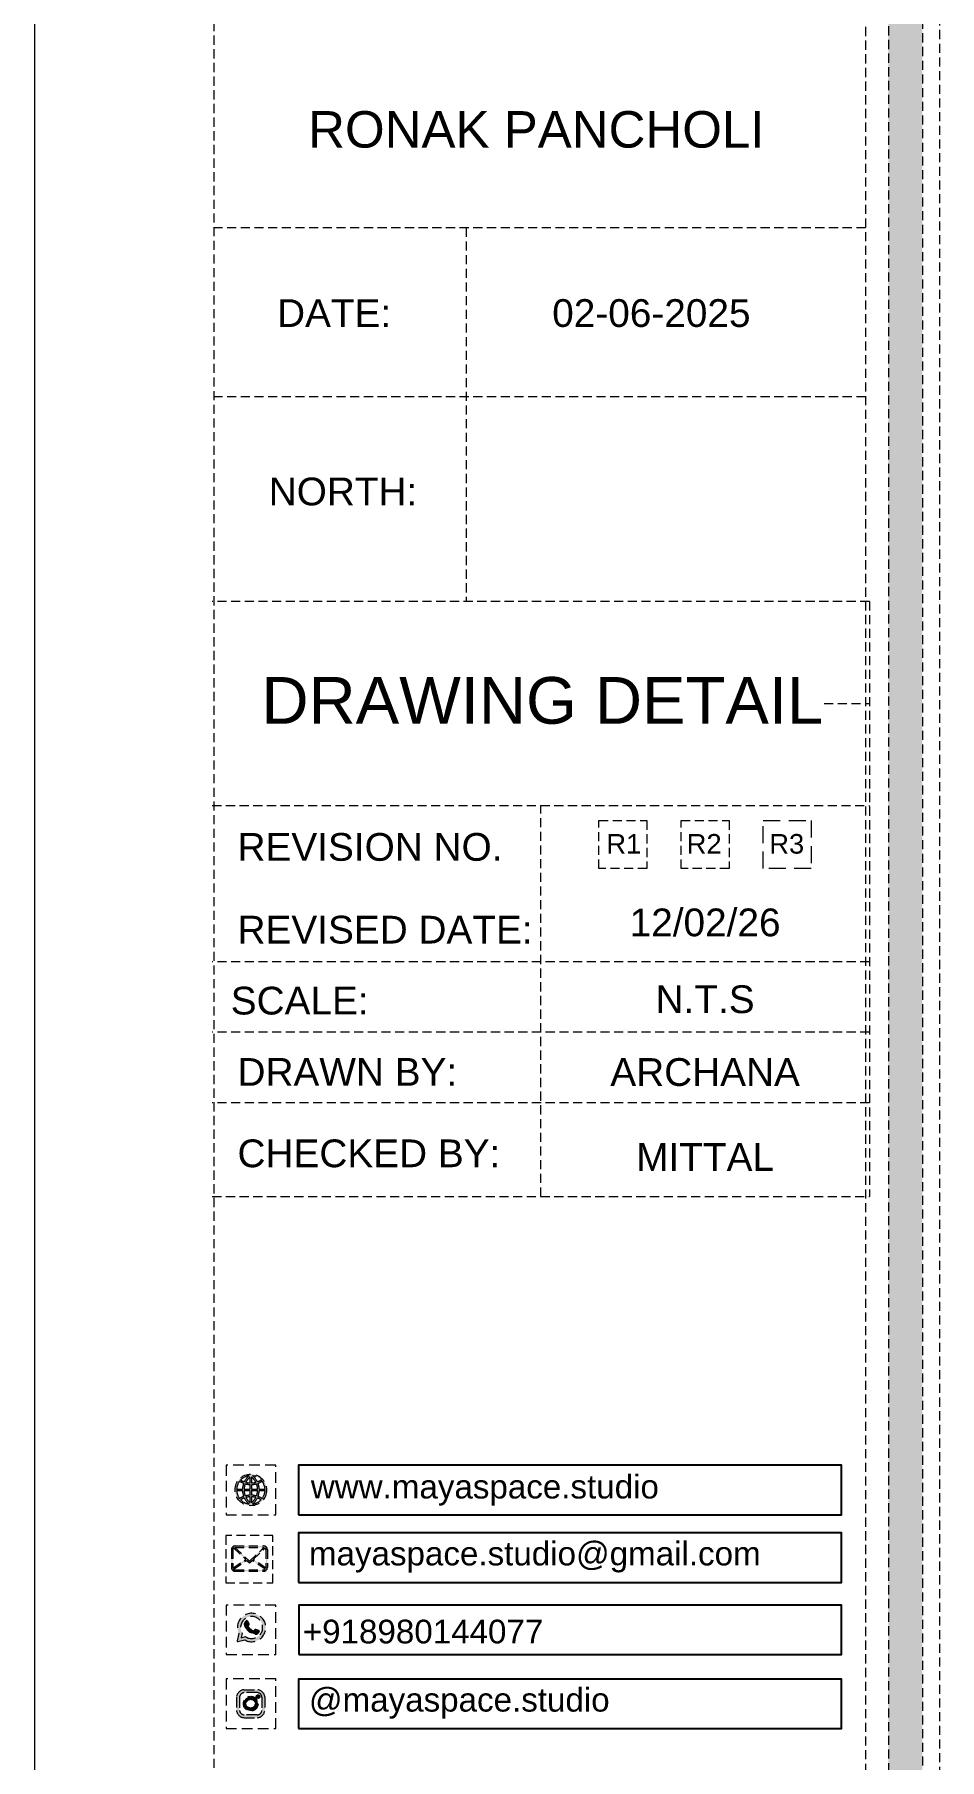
# Model space of a CAD drawing. Header units: millimetres. Extents: x 35877 to 3066687, y -650199 to -40525.
# Drawn here: x 149849 to 149948.2, y -180554.2 to -180365 of the extents above; entities that cross this region are included whole.
import ezdxf
from ezdxf.enums import TextEntityAlignment as Align

# ---------------------------------------------------------------- set-up
doc = ezdxf.new("R2010")
doc.units = ezdxf.units.MM
doc.header["$MEASUREMENT"] = 0
doc.linetypes.add('DASHEDX2', pattern=[1.5, 1, -0.5])
for name, color, linetype, lineweight in [('Dimension', 10, 'DASHEDX2', 20), ('GROUND FLOOR', 7, 'Continuous', 9), ('NAME PLATE', 7, 'Continuous', 25)]:
    doc.layers.add(name, color=color, linetype=linetype, lineweight=lineweight)
doc.styles.add('Arial', font='arial.ttf')
doc.styles.get("Standard").update_dxf_attribs({"font": 'arial.ttf', "height": 6})

# ---------------------------------------------------------------- blocks, each defined once
blk = doc.blocks.new('aggerg')
at = {"layer": 'Dimension', "color": 42, "true_color": 0xd39e00}
blk.add_lwpolyline([(-1.41, 1.41), (1.41, 1.41), (1.41, -1.41), (-1.41, -1.41)], close=True, dxfattribs=at)
at = {"layer": 'NAME PLATE', "lineweight": 0, "insert": (-0.03, 0.62), "char_height": 1.151, "width": 2.2458, "attachment_point": 2, "style": 'Arial'}
blk.add_mtext('R3', dxfattribs=at)
blk = doc.blocks.new('QEGW4TG')
at = {"layer": 'Dimension', "true_color": 0x000000}
h = blk.add_hatch(color=18, dxfattribs=at)
h.dxf.hatch_style = 1
h.paths.add_polyline_path([(2.69, 1.93, 0.170513), (2.95, 1.97, 0.190337), (3.11, 2.18, 0.316231), (3.07, 2.28), (2.79, 2.37, 0.273721), (2.69, 2.34, 0.040749), (2.63, 2.27, -0.441282), (2.53, 2.25, -0.11828), (2.06, 2.64, -0.441282), (2.07, 2.74, 0.040749), (2.13, 2.81, 0.290083), (2.14, 2.92), (2.01, 3.18, 0.316231), (1.91, 3.2, 0.190337), (1.73, 3, 0.170513), (1.72, 2.74, 0.252784)], flags=0)
h.paths.add_polyline_path([(1.19, 1.98), (1.03, 1.3, 0.550912), (1.11, 1.23), (1.75, 1.39, 6.344125)])
h.paths.add_polyline_path([(1.81, 1.7), (1.4, 1.6), (1.5, 2.03, -9.071339)], flags=16)
h.paths.add_polyline_path([(3.11, 2.16, -0.17811), (2.95, 1.97, -0.170513), (2.69, 1.93, -0.252784), (1.72, 2.74, -0.170513), (1.73, 3, -0.17811), (1.89, 3.19, -0.370089), (2.01, 3.18), (2.14, 2.92, -0.307185), (2.13, 2.8, -0.041087), (2.06, 2.73, 0.321676), (2.05, 2.65, 0.126524), (2.55, 2.24, 0.312216), (2.62, 2.26, -0.041087), (2.68, 2.34, -0.290673), (2.79, 2.37), (3.07, 2.28, -0.370089)], flags=0)
h = blk.add_hatch(color=18, dxfattribs=at)
h.dxf.hatch_style = 1
h.paths.add_polyline_path([(2.79, 2.37, 0.273721), (2.69, 2.34, 0.040749), (2.63, 2.27, -0.441282), (2.53, 2.25, -0.11828), (2.06, 2.64, -0.441282), (2.07, 2.74, 0.040749), (2.13, 2.81, 0.290083), (2.14, 2.92), (2.01, 3.18, 0.316231), (1.91, 3.2, 0.190337), (1.73, 3, 0.170513), (1.72, 2.74, 0.252784), (2.69, 1.93, 0.170513), (2.95, 1.97, 0.190337), (3.11, 2.18, 0.316231), (3.07, 2.28)])
for p, q in [((1.19, 1.98), (1.03, 1.3)), ((1.5, 2.03), (1.4, 1.6)), ((1.4, 1.6), (1.81, 1.7)), ((2.01, 3.18), (2.14, 2.92)), ((3.07, 2.28), (2.8, 2.36)), ((1.1, 1.23), (1.75, 1.39))]:
    blk.add_line(p, q)
blk.add_lwpolyline([(0, 0), (4.68, 0), (4.68, 4.68), (0, 4.68)], close=True)
for centre, radius, start, end in [((2.39, 2.56), 1.34, 241.4727, 205.6422), ((2.39, 2.56), 1.04, 235.9962, 210.8333), ((2.09, 2.87), 0.39, 159.7007, 198.4072), ((2.96, 3.23), 1.33, 201.4218, 258.1669), ((2.07, 2.87), 0.364, 118.9685, 159.3648), ((1.94, 3.12), 0.0896, 41.8985, 123.1344), ((2.11, 2.68), 0.066, 135.9932, 224.8892), ((1.67, 3.16), 0.586, 312.4617, 321.8728), ((3.12, 3.42), 1.31, 216.5455, 243.5279), ((2.05, 2.87), 0.104, 320.3924, 28.6971), ((2.57, 2.3), 0.066, 234.2482, 323.1441), ((3.11, 1.94), 0.586, 137.2645, 146.6756), ((2.76, 2.27), 0.104, 70.4402, 138.745), ((2.75, 2.31), 0.39, 260.7301, 299.4366), ((2.76, 2.29), 0.364, 299.7725, 340.1688), ((3.03, 2.2), 0.0896, 336.0029, 57.2388), ((1.09, 1.29), 0.0598, 164.8483, 282.1458)]:
    blk.add_arc(centre, radius, start, end)
blk = doc.blocks.new('ASGERG')
at = {"layer": 'Dimension', "true_color": 0x000000}
h = blk.add_hatch(color=18, dxfattribs=at)
h.dxf.hatch_style = 1
h.paths.add_polyline_path([(0.99, 1.7, 0.353872), (1.69, 1.03), (2.96, 1.03, 0.353872), (3.66, 1.7), (3.66, 2.99, 0.353872), (2.96, 3.67), (1.69, 3.67, 0.353872), (0.99, 2.99)])
h.paths.add_polyline_path([(1.27, 2.97, -0.353872), (1.72, 3.4), (2.94, 3.4, -0.353872), (3.38, 2.97), (3.38, 1.72, -0.353872), (2.94, 1.3), (1.72, 1.3, -0.353872), (1.27, 1.72)], flags=16)
h.paths.add_polyline_path([(3.02, 2.35, -1), (1.64, 2.35, -1)], flags=0)
h.paths.add_polyline_path([(2.74, 2.35, -1), (1.92, 2.35, -1)], flags=0)
h.paths.add_polyline_path([(2.86, 3.02, -1), (3.19, 3.02, -1)], flags=0)
h.paths.add_polyline_path([(1.64, 2.35, 1), (3.02, 2.35, 1)], flags=0)
h = blk.add_hatch(color=18, dxfattribs=at)
h.dxf.hatch_style = 1
h.paths.add_polyline_path([(1.64, 2.35, 1), (3.02, 2.35, 1)])
h.paths.add_polyline_path([(2.74, 2.35, -1), (1.92, 2.35, -1)], flags=16)
h = blk.add_hatch(color=18, dxfattribs=at)
h.dxf.hatch_style = 1
h.paths.add_polyline_path([(3.19, 3.02, 1), (2.86, 3.02, 1)])
for p, q in [((1.69, 3.67), (2.96, 3.67)), ((2.94, 3.4), (1.72, 3.4)), ((0.99, 2.99), (0.99, 1.7)), ((1.27, 2.97), (1.27, 1.72)), ((3.38, 2.97), (3.38, 1.72)), ((3.66, 2.99), (3.66, 1.7)), ((1.69, 1.03), (2.96, 1.03)), ((2.94, 1.3), (1.72, 1.3))]:
    blk.add_line(p, q)
blk.add_lwpolyline([(0, 0), (4.68, 0), (4.68, 4.68), (0, 4.68)], close=True)
for centre, radius in [((2.33, 2.35), 0.694), ((2.33, 2.35), 0.414), ((3.02, 3.02), 0.168)]:
    blk.add_circle(centre, radius)
for centre, radius, start, end in [((1.76, 2.89), 0.778, 94.8631, 172.8127), ((1.76, 2.91), 0.491, 94.8631, 172.8127), ((2.9, 2.91), 0.491, 7.1873, 85.1369), ((2.89, 2.89), 0.778, 7.1873, 85.1369), ((1.76, 1.8), 0.778, 187.1873, 265.1369), ((1.76, 1.78), 0.491, 187.1873, 265.1369), ((2.9, 1.78), 0.491, 274.8631, 352.8127), ((2.89, 1.8), 0.778, 274.8631, 352.8127)]:
    blk.add_arc(centre, radius, start, end)
blk = doc.blocks.new('DTGWEGEARG')
at = {"layer": 'Dimension', "true_color": 0x000000}
h = blk.add_hatch(color=18, dxfattribs=at)
h.dxf.hatch_style = 1
h.paths.add_polyline_path([(3.83, 2.34, 1), (0.85, 2.34, 1)])
h.paths.add_polyline_path([(2.51, 1.01, 0.105795), (2.96, 1.58, -0.055205), (3.3, 1.41, -0.169822)], flags=16)
h.paths.add_polyline_path([(2.41, 1.12), (2.41, 1.69, -0.058279), (2.81, 1.63, -0.103353)], flags=16)
h.paths.add_polyline_path([(2.26, 1.13, -0.101741), (1.87, 1.63, -0.057171), (2.26, 1.69)], flags=16)
h.paths.add_polyline_path([(2.17, 1.01, -0.169822), (1.38, 1.41, -0.055205), (1.72, 1.58, 0.105795)], flags=16)
h.paths.add_polyline_path([(3.02, 1.72, 0.081336), (3.13, 2.27), (3.68, 2.27, -0.152069), (3.4, 1.52, 0.05687)], flags=16)
h.paths.add_polyline_path([(2.87, 1.77, 0.061945), (2.41, 1.84), (2.41, 2.27), (2.98, 2.27, -0.081344)], flags=16)
h.paths.add_polyline_path([(2.26, 1.84, 0.060923), (1.8, 1.77, -0.081344), (1.7, 2.27), (2.26, 2.27)], flags=16)
h.paths.add_polyline_path([(1.66, 1.72, 0.05687), (1.28, 1.52, -0.152069), (1, 2.27), (1.55, 2.27, 0.081336)], flags=16)
h.paths.add_polyline_path([(2.41, 2.42), (2.41, 2.83, 0.061945), (2.87, 2.91, -0.080009), (2.98, 2.42)], flags=16)
h.paths.add_polyline_path([(3.13, 2.42, 0.080116), (3.02, 2.96, 0.05687), (3.4, 3.16, 0.028258), (3.3, 3.27, -0.055205), (2.96, 3.1, 0.105795), (2.51, 3.67, -0.36029), (3.68, 2.42)], flags=16)
h.paths.add_polyline_path([(2.26, 2.42), (1.7, 2.42, -0.080009), (1.8, 2.91, 0.060923), (2.26, 2.84)], flags=16)
h.paths.add_polyline_path([(1.55, 2.42), (1, 2.42, -0.150466), (1.28, 3.16, 0.05687), (1.66, 2.96, 0.080116)], flags=16)
h.paths.add_polyline_path([(2.41, 2.98), (2.41, 3.56, -0.103353), (2.81, 3.05, -0.058279)], flags=16)
h.paths.add_polyline_path([(2.26, 2.99, -0.057171), (1.87, 3.05, -0.101741), (2.26, 3.55)], flags=16)
h.paths.add_polyline_path([(1.72, 3.1, -0.055205), (1.38, 3.27, -0.169822), (2.17, 3.67, 0.105795)], flags=16)
blk.add_lwpolyline([(0, 0), (4.68, 0), (4.68, 4.68), (0, 4.68)], close=True)
at = {"layer": 'Dimension', "color": 18, "true_color": 0x000000}
for p, q in [((2.26, 3.55), (2.26, 2.99)), ((2.41, 3.56), (2.41, 2.98)), ((1, 2.42), (1.55, 2.42)), ((1, 2.27), (1.55, 2.27)), ((1.7, 2.42), (2.26, 2.42)), ((1.7, 2.27), (2.26, 2.27)), ((2.26, 2.84), (2.26, 2.42)), ((2.26, 2.27), (2.26, 1.84)), ((2.26, 1.69), (2.26, 1.13)), ((2.41, 2.83), (2.41, 2.42)), ((2.41, 2.42), (2.98, 2.42)), ((2.41, 2.27), (2.98, 2.27)), ((2.41, 2.27), (2.41, 1.84)), ((2.41, 1.69), (2.41, 1.12)), ((3.13, 2.42), (3.68, 2.42)), ((3.13, 2.27), (3.68, 2.27))]:
    blk.add_line(p, q, dxfattribs=at)
blk.add_circle((2.34, 2.34), 1.49, dxfattribs=at)
for centre, radius, start, end in [((2.34, 2.34), 1.34, 97.3549, 135.9073), ((2.34, 4.74), 1.75, 236.7417, 249.3811), ((3.28, 2.34), 1.73, 129.9301, 154.0867), ((3.28, 2.34), 1.58, 130.1073, 153.3446), ((1.4, 2.34), 1.58, 26.6554, 50.2584), ((2.34, 2.34), 1.34, 3.3907, 82.6451), ((1.4, 2.34), 1.73, 25.9133, 50.0699), ((2.34, 4.74), 1.75, 290.6189, 303.2583), ((2.34, 2.34), 1.34, 142.3819, 176.6093), ((2.34, 2.34), 1.34, 183.0315, 217.6181), ((2.34, 4.74), 1.9, 236.1399, 249.1595), ((2.34, -0.06), 1.9, 110.8405, 123.8601), ((3.28, 2.34), 1.73, 159.0567, 177.3789), ((3.28, 2.34), 1.73, 182.3435, 200.9433), ((3.28, 2.34), 1.58, 158.8325, 177.1302), ((3.28, 2.34), 1.58, 182.5658, 201.1675), ((2.34, 4.74), 1.9, 253.6799, 267.6253), ((2.34, -0.06), 1.9, 92.3747, 106.3201), ((2.34, 4.74), 1.75, 254.3336, 267.422), ((2.34, -0.06), 1.75, 92.578, 105.6664), ((3.28, 2.34), 1.58, 206.6554, 229.8927), ((2.34, 4.74), 1.75, 272.3248, 285.6664), ((2.34, 4.74), 1.9, 272.1415, 286.3201), ((2.34, -0.06), 1.9, 73.6799, 87.8585), ((2.34, -0.06), 1.75, 74.3336, 87.6752), ((1.4, 2.34), 1.58, 309.7416, 333.3446), ((1.4, 2.34), 1.58, 2.8698, 21.1675), ((1.4, 2.34), 1.58, 338.8325, 357.4342), ((2.34, 4.74), 1.9, 290.8405, 303.8601), ((1.4, 2.34), 1.73, 2.6211, 20.9433), ((1.4, 2.34), 1.73, 339.0567, 357.6565), ((2.34, -0.06), 1.9, 56.1399, 69.1595), ((2.34, 2.34), 1.34, 322.3819, 356.9685), ((2.34, -0.06), 1.75, 110.6189, 123.2583), ((2.34, 2.34), 1.34, 224.0927, 262.6451), ((3.28, 2.34), 1.73, 205.9133, 230.0699), ((1.4, 2.34), 1.73, 309.9301, 334.0867), ((2.34, 2.34), 1.34, 277.3549, 315.9073), ((2.34, -0.06), 1.75, 56.7417, 69.3811)]:
    blk.add_arc(centre, radius, start, end, dxfattribs=at)

msp = doc.modelspace()

# ---------------------------------------------------------------- hatches: boundary and pattern name
at = {"layer": 'Dimension', "true_color": 0xd39e00, "transparency": 33554687}
h = msp.add_hatch(color=42, dxfattribs=at)
h.paths.add_polyline_path([(149414.942, -180605.372), (149946.35, -180605.372), (149946.35, -180231.327), (149414.942, -180231.327)])
h.paths.add_polyline_path([(149418.671, -180601.642), (149942.62, -180601.642), (149942.62, -180235.056), (149418.671, -180235.056)], flags=16)
at = {"layer": 'Dimension', "true_color": 0x000000, "transparency": 33554687}
h = msp.add_hatch(color=18, dxfattribs=at)
h.dxf.hatch_style = 1
h.paths.add_polyline_path([(149874.113, -180533.514, 0.4142136), (149874.509, -180533.118), (149874.509, -180531.138, 0.4142136), (149874.113, -180530.742), (149870.967, -180530.742, 0.4142136), (149870.571, -180531.138), (149870.571, -180533.118, 0.4142136), (149870.967, -180533.514)])
h.paths.add_polyline_path([(149872.832, -180532.321), (149874.288, -180533.293, -0.1989124), (149874.113, -180533.366), (149870.967, -180533.366, -0.1989124), (149870.792, -180533.293), (149872.248, -180532.321), (149872.54, -180532.595)], flags=16)
h.paths.add_polyline_path([(149872.54, -180532.391), (149870.939, -180530.893, -0.0287833), (149870.967, -180530.891), (149874.113, -180530.891, -0.0287833), (149874.142, -180530.893)], flags=16)
h.paths.add_polyline_path([(149872.944, -180532.217), (149874.286, -180530.961, -0.2024819), (149874.361, -180531.138), (149874.361, -180533.118, -0.043076), (149874.357, -180533.161)], flags=16)
h.paths.add_polyline_path([(149872.137, -180532.217), (149870.723, -180533.161, -0.043076), (149870.72, -180533.118), (149870.72, -180531.138, -0.2024819), (149870.795, -180530.961)], flags=16)

# ---------------------------------------------------------------- linework, layer by layer
at = {"color": 18, "true_color": 0x000000, "transparency": 33554687, "elevation": 0.328}
for points in [[(149877.935, -180527.312), (149937.479, -180527.312), (149937.479, -180521.87), (149877.935, -180521.87)], [(149877.935, -180534.74), (149937.479, -180534.74), (149937.479, -180529.298), (149877.935, -180529.298)], [(149877.963, -180542.663), (149937.479, -180542.663), (149937.479, -180537.221), (149877.963, -180537.221)], [(149877.935, -180550.775), (149937.479, -180550.775), (149937.479, -180545.333), (149877.935, -180545.333)]]:
    msp.add_lwpolyline(points, close=True, dxfattribs=at)
at = {"layer": 'Dimension', "color": 42, "true_color": 0xd39e00, "transparency": 33554687}
for p, q in [((149940.096, -180386.15, 0.328), (149868.69, -180386.15, 0.328)), ((149896.317, -180386.15, 0.328), (149896.317, -180427.143, 0.328)), ((149940.096, -180404.706, 0.328), (149868.69, -180404.706, 0.328)), ((149940.528, -180427.143, 0.328), (149868.469, -180427.143, 0.328)), ((149940.528, -180427.143, 0.328), (149940.528, -180492.41, 0.328)), ((149935.558, -180438.332, 0.328), (149940.528, -180438.332, 0.328)), ((149868.469, -180449.521, 0.328), (149940.528, -180449.521, 0.328)), ((149904.499, -180492.41, 0.328), (149904.499, -180449.521, 0.328)), ((149940.528, -180466.676, 0.328), (149868.469, -180466.676, 0.328)), ((149940.528, -180474.403, 0.328), (149868.469, -180474.403, 0.328)), ((149940.528, -180482.129, 0.328), (149868.469, -180482.129, 0.328)), ((149868.469, -180492.41, 0.328), (149940.528, -180492.41, 0.328))]:
    msp.add_line(p, q, dxfattribs=at)
at = {"layer": 'Dimension', "color": 18, "true_color": 0x000000, "transparency": 33554687}
for p, q in [((149870.571, -180531.138, 0.328), (149870.571, -180533.118, 0.328)), ((149870.72, -180531.138, 0.328), (149870.72, -180533.118, 0.328)), ((149870.795, -180530.961, 0.328), (149872.137, -180532.217, 0.328)), ((149870.939, -180530.893, 0.328), (149872.54, -180532.391, 0.328)), ((149870.967, -180530.742, 0.328), (149874.113, -180530.742, 0.328)), ((149870.967, -180530.891, 0.328), (149874.113, -180530.891, 0.328)), ((149872.54, -180532.391, 0.328), (149874.142, -180530.893, 0.328)), ((149872.944, -180532.217, 0.328), (149874.286, -180530.961, 0.328)), ((149874.361, -180531.138, 0.328), (149874.361, -180533.118, 0.328)), ((149874.509, -180531.138, 0.328), (149874.509, -180533.118, 0.328)), ((149870.723, -180533.161, 0.328), (149872.137, -180532.217, 0.328)), ((149870.792, -180533.293, 0.328), (149872.248, -180532.321, 0.328)), ((149872.248, -180532.321, 0.328), (149872.54, -180532.595, 0.328)), ((149872.54, -180532.595, 0.328), (149872.832, -180532.321, 0.328)), ((149874.288, -180533.293, 0.328), (149872.832, -180532.321, 0.328)), ((149874.357, -180533.161, 0.328), (149872.944, -180532.217, 0.328)), ((149870.967, -180533.366, 0.328), (149874.113, -180533.366, 0.328)), ((149870.967, -180533.514, 0.328), (149874.113, -180533.514, 0.328))]:
    msp.add_line(p, q, dxfattribs=at)
at = {"layer": 'Dimension', "color": 42, "true_color": 0xd39e00, "transparency": 33554687, "elevation": 0.328}
for points in [[(149413.077, -180229.462), (149948.215, -180229.462), (149948.215, -180607.237), (149413.077, -180607.237)], [(149414.942, -180231.327), (149946.35, -180231.327), (149946.35, -180605.372), (149414.942, -180605.372)], [(149418.671, -180235.056), (149942.62, -180235.056), (149942.62, -180601.642), (149418.671, -180601.642)], [(149868.69, -180598.573), (149868.69, -180238.126), (149940.096, -180238.126), (149940.096, -180598.573)], [(149910.877, -180451.18), (149916.135, -180451.18), (149916.135, -180456.439), (149910.877, -180456.439)], [(149919.884, -180451.18), (149925.143, -180451.18), (149925.143, -180456.439), (149919.884, -180456.439)]]:
    msp.add_lwpolyline(points, close=True, dxfattribs=at)
at = {"layer": 'Dimension', "transparency": 33554687, "elevation": 0.328}
msp.add_lwpolyline([(149869.95, -180534.781), (149875.125, -180534.781), (149875.125, -180529.605), (149869.95, -180529.605)], close=True, dxfattribs=at)
at = {"layer": 'Dimension', "color": 18, "true_color": 0x000000, "transparency": 33554687}
for centre, radius, start, end in [((149870.967, -180531.138, 0.328), 0.396, 90, 180), ((149870.967, -180531.138, 0.328), 0.247, 134.21354, 180), ((149870.967, -180531.138, 0.328), 0.247, 90, 96.59481), ((149874.113, -180531.138, 0.328), 0.396, 0, 90), ((149874.113, -180531.138, 0.328), 0.247, 83.40519, 90), ((149874.113, -180531.138, 0.328), 0.247, 0, 45.78646), ((149870.967, -180533.118, 0.328), 0.396, 180, 270), ((149870.967, -180533.118, 0.328), 0.247, 180, 189.86619), ((149874.113, -180533.118, 0.328), 0.396, 270, 0), ((149874.113, -180533.118, 0.328), 0.247, 350.13381, 0), ((149870.967, -180533.118, 0.328), 0.247, 224.99995, 270), ((149874.113, -180533.118, 0.328), 0.247, 270, 315.00005)]:
    msp.add_arc(centre, radius, start, end, dxfattribs=at)
at = {"layer": 'GROUND FLOOR', "transparency": 33554687}
msp.add_line((149848.978, -180235.998, 0.352), (149848.978, -180604.966), dxfattribs=at)

# ---------------------------------------------------------------- block references
at = {"layer": 'Dimension', "transparency": 33554687, "xscale": 1.163368613891625, "yscale": 1.163368613891625, "zscale": 1.163368613891625}
msp.add_blockref('DTGWEGEARG', (149869.978, -180527.312, 0.328), dxfattribs=at)
at = {"layer": 'Dimension', "color": 42, "true_color": 0xd39e00, "transparency": 33554687, "xscale": 1.163368613891625, "yscale": 1.163368613891625, "zscale": 1.163368613891625}
for name, p in [('QEGW4TG', (149870.006, -180542.663, 0.328)), ('ASGERG', (149869.978, -180550.775, 0.328))]:
    msp.add_blockref(name, p, dxfattribs=at)
at = {"layer": 'NAME PLATE', "transparency": 33554687, "xscale": 1.864763315193896, "yscale": 1.864763315193896, "zscale": 1.864763315193896}
msp.add_blockref('aggerg', (149931.521, -180453.81, 0.328), dxfattribs=at)

# ---------------------------------------------------------------- texts
at = {"color": 18, "true_color": 0x000000, "transparency": 33554687, "char_height": 2.60125, "attachment_point": 1}
for s, width, gutter_width, insert in [('www.mayaspace.studio', 17.46857, 14.612, (149879.278, -180522.933, 0.328)), ('mayaspace.studio@gmail.com', 10.89811, 9.116, (149879.071, -180530.271, 0.328)), ('+918980144077', 42.49753, 9.116, (149878.398, -180538.828, 0.328)), ('@mayaspace.studio', 10.89811, 9.116, (149879.071, -180546.306, 0.328))]:
    msp.add_mtext_dynamic_manual_height_columns(s, width=width, gutter_width=gutter_width, heights=[0], dxfattribs=dict(at, insert=insert))
at = {"layer": 'NAME PLATE', "transparency": 33554687, "style": 'Arial'}
for s, height, p in [('RONAK PANCHOLI    ', 4.00454, (149907.112, -180377.365, 0.139)), ('DATE:', 3.0438, (149881.835, -180397.032, 0.328)), ('02-06-2025', 3.0438, (149916.62, -180397.032, 0.328)), ('NORTH:', 3.0438, (149882.806, -180416.6, 0.328)), ('DRAWING DETAIL', 5.12153, (149904.668, -180440.554, 0.328)), ('REVISION NO.', 3.04376, (149885.765, -180455.587, 0.328)), ('REVISED DATE: ', 3.04376, (149888.011, -180464.662, 0.328)), ('SCALE:', 3.0438, (149878.058, -180472.447, 0.328)), ('DRAWN BY:', 3.0438, (149883.283, -180480.268, 0.328)), ('ARCHANA', 3.0438, (149922.513, -180480.28, 0.328)), ('CHECKED BY:', 3.04376, (149885.648, -180489.198, 0.328)), ('MITTAL', 3.0438, (149922.513, -180489.602, 0.328))]:
    msp.add_text(s, height=height, dxfattribs=at).set_placement(p, align=Align.CENTER)
for s, p in [('R1', (149911.683, -180454.8, 0.328)), ('R2', (149920.494, -180454.8, 0.328))]:
    msp.add_text(s, height=2.1457, dxfattribs=at).set_placement(p)
at = {"layer": 'NAME PLATE', "lineweight": 0, "transparency": 33554687, "char_height": 3.0438, "attachment_point": 2, "style": 'Arial'}
for s, insert, width in [('12/02/26', (149922.513, -180460.825, 0.328), 26.37768), ('N.T.S', (149922.513, -180469.251, 0.328), 5.94059)]:
    msp.add_mtext(s, dxfattribs=dict(at, insert=insert, width=width))

doc.saveas('drawing.dxf')
